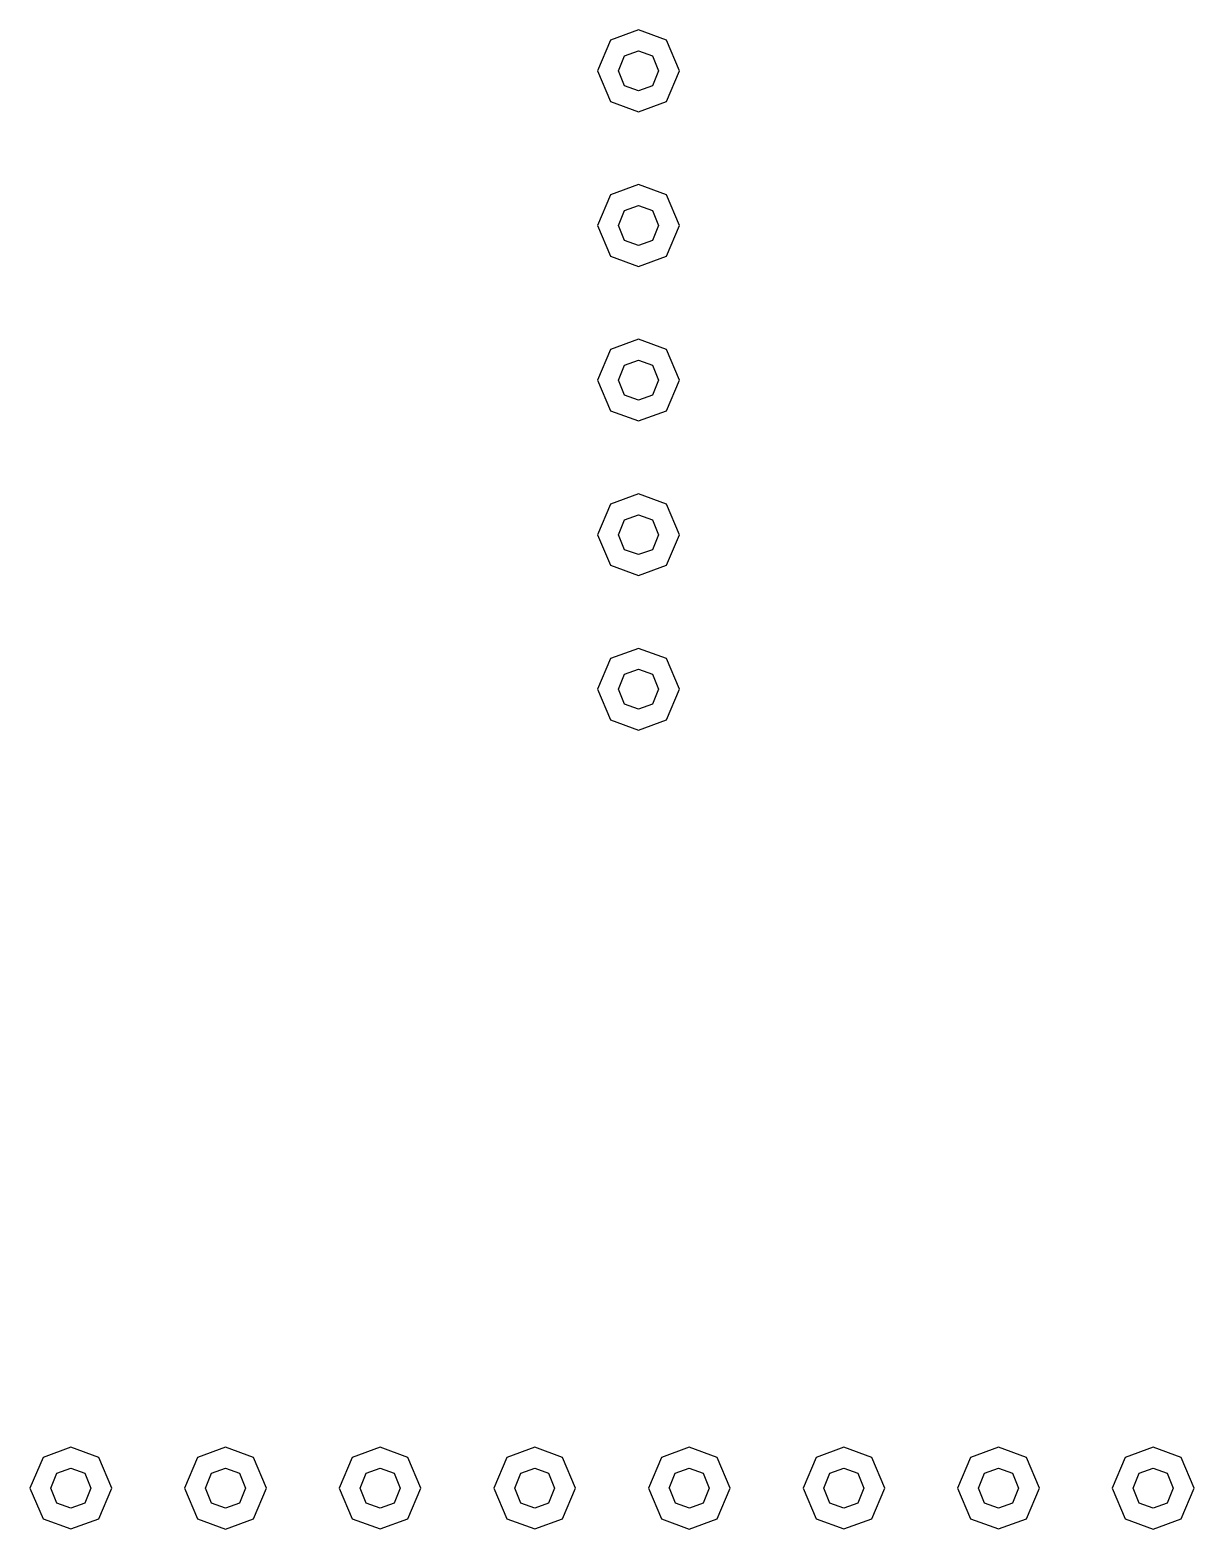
# Model space of a CAD drawing. Extents: x -297 to 225, y -162 to 184.
# Drawn here: x 204.35 to 224.75, y -112.82 to -86.55 of the extents above.
import ezdxf

# ---------------------------------------------------------------- set-up
doc = ezdxf.new("R2010")
doc.units = 0

msp = doc.modelspace()

# ---------------------------------------------------------------- linework, layer by layer
at = {"layer": 'Layer 1'}
for p, q in [((215.012, -86.5522), (214.523073, -86.731896)), ((215.500377, -86.731896), (215.012, -86.5522)), ((215.012, -86.5522), (215.012, -86.5522)), ((214.523073, -86.731896), (214.294868, -87.268778)), ((214.76726, -87.006403), (215.012, -86.919309)), ((215.012, -86.919309), (215.25674, -87.006403)), ((215.012, -86.919309), (215.012, -86.919309)), ((215.728579, -87.268778), (215.500377, -86.731896)), ((214.661977, -87.268779), (214.76726, -87.006403)), ((215.25674, -87.006403), (215.36147, -87.268779)), ((214.294868, -87.268778), (214.523073, -87.806213)), ((214.76726, -87.531708), (214.661977, -87.268779)), ((215.36147, -87.268779), (215.25674, -87.531708)), ((215.500377, -87.806213), (215.728579, -87.268778)), ((215.012, -87.618801), (214.76726, -87.531708)), ((215.25674, -87.531708), (215.012, -87.618801)), ((214.523073, -87.806213), (215.012, -87.985909)), ((215.012, -87.985909), (215.500377, -87.806213)), ((215.012, -89.2615), (214.523073, -89.441196)), ((215.500377, -89.441196), (215.012, -89.2615)), ((215.012, -89.2615), (215.012, -89.2615)), ((214.523073, -89.441196), (214.294868, -89.978631)), ((215.728579, -89.978631), (215.500377, -89.441196)), ((214.661977, -89.978632), (214.76726, -89.7157)), ((214.76726, -89.7157), (215.012, -89.628609)), ((215.012, -89.628609), (215.25674, -89.7157)), ((215.012, -89.628609), (215.012, -89.628609)), ((215.25674, -89.7157), (215.36147, -89.978632)), ((214.294868, -89.978631), (214.523073, -90.515513)), ((214.76726, -90.241561), (214.661977, -89.978632)), ((215.36147, -89.978632), (215.25674, -90.241561)), ((215.500377, -90.515513), (215.728579, -89.978631)), ((215.012, -90.328102), (214.76726, -90.241561)), ((215.25674, -90.241561), (215.012, -90.328102)), ((214.523073, -90.515513), (215.012, -90.695209)), ((215.012, -90.695209), (215.500377, -90.515513)), ((214.523073, -92.150346), (214.294868, -92.687779)), ((215.012, -91.9712), (214.523073, -92.150346)), ((215.500377, -92.150346), (215.012, -91.9712)), ((215.012, -91.9712), (215.012, -91.9712)), ((215.728579, -92.687779), (215.500377, -92.150346)), ((214.661977, -92.687778), (214.76726, -92.424849)), ((214.76726, -92.424849), (215.012, -92.337758)), ((215.012, -92.337758), (215.25674, -92.424849)), ((215.012, -92.337758), (215.012, -92.337758)), ((215.25674, -92.424849), (215.36147, -92.687778)), ((214.294868, -92.687779), (214.523073, -93.224664)), ((214.76726, -92.95071), (214.661977, -92.687778)), ((215.36147, -92.687778), (215.25674, -92.95071)), ((215.500377, -93.224664), (215.728579, -92.687779)), ((215.012, -93.037801), (214.76726, -92.95071)), ((215.25674, -92.95071), (215.012, -93.037801)), ((214.523073, -93.224664), (215.012, -93.40436)), ((215.012, -93.40436), (215.500377, -93.224664)), ((215.012, -94.6805), (214.523073, -94.860196)), ((215.500377, -94.860196), (215.012, -94.6805)), ((215.012, -94.6805), (215.012, -94.6805)), ((214.523073, -94.860196), (214.294868, -95.397078)), ((214.76726, -95.134149), (215.012, -95.047058)), ((215.012, -95.047058), (215.25674, -95.134149)), ((215.012, -95.047058), (215.012, -95.047058)), ((215.728579, -95.397078), (215.500377, -94.860196)), ((214.661977, -95.397078), (214.76726, -95.134149)), ((215.25674, -95.134149), (215.36147, -95.397078)), ((214.294868, -95.397078), (214.523073, -95.933963)), ((214.76726, -95.660007), (214.661977, -95.397078)), ((215.36147, -95.397078), (215.25674, -95.660007)), ((215.500377, -95.933963), (215.728579, -95.397078)), ((215.012, -95.747101), (214.76726, -95.660007)), ((215.25674, -95.660007), (215.012, -95.747101)), ((214.523073, -95.933963), (215.012, -96.113659)), ((215.012, -96.113659), (215.500377, -95.933963)), ((215.012, -97.3897), (214.523073, -97.569396)), ((215.500377, -97.569396), (215.012, -97.3897)), ((215.012, -97.3897), (215.012, -97.3897)), ((214.523073, -97.569396), (214.294868, -98.106278)), ((215.728579, -98.106278), (215.500377, -97.569396)), ((214.661977, -98.106279), (214.76726, -97.84335)), ((214.76726, -97.84335), (215.012, -97.756809)), ((215.012, -97.756809), (215.25674, -97.84335)), ((215.012, -97.756809), (215.012, -97.756809)), ((215.25674, -97.84335), (215.36147, -98.106279)), ((214.294868, -98.106278), (214.523073, -98.643713)), ((214.76726, -98.369208), (214.661977, -98.106279)), ((215.36147, -98.106279), (215.25674, -98.369208)), ((215.500377, -98.643713), (215.728579, -98.106278)), ((215.012, -98.456301), (214.76726, -98.369208)), ((215.25674, -98.369208), (215.012, -98.456301)), ((214.523073, -98.643713), (215.012, -98.823409)), ((215.012, -98.823409), (215.500377, -98.643713)), ((207.773, -111.387), (207.284073, -111.567247)), ((208.262477, -111.567247), (207.773, -111.387)), ((207.773, -111.387), (207.773, -111.387)), ((215.901, -111.387), (215.412073, -111.567247)), ((216.389927, -111.567247), (215.901, -111.387)), ((215.901, -111.387), (215.901, -111.387)), ((224.029, -111.387), (223.540073, -111.567247)), ((224.518477, -111.567247), (224.029, -111.387)), ((224.029, -111.387), (224.029, -111.387)), ((204.575623, -111.567696), (204.347421, -112.104581)), ((205.064, -111.388), (204.575623, -111.567696)), ((205.552377, -111.567696), (205.064, -111.388)), ((205.064, -111.388), (205.064, -111.388)), ((205.780579, -112.104581), (205.552377, -111.567696)), ((207.284073, -111.567247), (207.056421, -112.105233)), ((208.490129, -112.104682), (208.262477, -111.567247)), ((209.993623, -111.567696), (209.765418, -112.104581)), ((210.482, -111.388), (209.993623, -111.567696)), ((210.970927, -111.567696), (210.482, -111.388)), ((210.482, -111.388), (210.482, -111.388)), ((211.199129, -112.104581), (210.970927, -111.567696)), ((212.703073, -111.567696), (212.474868, -112.104581)), ((213.192, -111.388), (212.703073, -111.567696)), ((213.680377, -111.567696), (213.192, -111.388)), ((213.192, -111.388), (213.192, -111.388)), ((213.908579, -112.104581), (213.680377, -111.567696)), ((215.412073, -111.567247), (215.184421, -112.105233)), ((216.617579, -112.104682), (216.389927, -111.567247)), ((218.122623, -111.567696), (217.894421, -112.104581)), ((218.611, -111.388), (218.122623, -111.567696)), ((219.099377, -111.567696), (218.611, -111.388)), ((218.611, -111.388), (218.611, -111.388)), ((219.327579, -112.104581), (219.099377, -111.567696)), ((220.831623, -111.567696), (220.603421, -112.104581)), ((221.32, -111.388), (220.831623, -111.567696)), ((221.808927, -111.567696), (221.32, -111.388)), ((221.32, -111.388), (221.32, -111.388)), ((222.037129, -112.104581), (221.808927, -111.567696)), ((223.540073, -111.567247), (223.312419, -112.105233)), ((224.746129, -112.104682), (224.518477, -111.567247)), ((204.713977, -112.104581), (204.81926, -111.841652)), ((204.81926, -111.841652), (205.064, -111.755109)), ((205.064, -111.755109), (205.30874, -111.841652)), ((205.064, -111.755109), (205.064, -111.755109)), ((205.30874, -111.841652), (205.41402, -112.104581)), ((207.424, -112.105), (207.52873, -111.841518)), ((207.52873, -111.841518), (207.77347, -111.754427)), ((207.773, -111.754109), (208.01829, -111.8412)), ((207.77347, -111.754427), (207.773, -111.754109)), ((208.01829, -111.8412), (208.12302, -112.104682)), ((210.13253, -112.104581), (210.23726, -111.841652)), ((210.23726, -111.841652), (210.482, -111.755109)), ((210.482, -111.755109), (210.72729, -111.841652)), ((210.482, -111.755109), (210.482, -111.755109)), ((210.72729, -111.841652), (210.83202, -112.104581)), ((212.84198, -112.104581), (212.94726, -111.841652)), ((212.94726, -111.841652), (213.192, -111.755109)), ((213.192, -111.755109), (213.43674, -111.841652)), ((213.192, -111.755109), (213.192, -111.755109)), ((213.43674, -111.841652), (213.54147, -112.104581)), ((215.551, -112.105), (215.655733, -111.841518)), ((215.655733, -111.841518), (215.901023, -111.754427)), ((215.901, -111.754109), (216.14629, -111.8412)), ((215.901023, -111.754427), (215.901, -111.754109)), ((216.14629, -111.8412), (216.25102, -112.104682)), ((218.260977, -112.104581), (218.36626, -111.841652)), ((218.36626, -111.841652), (218.611, -111.755109)), ((218.611, -111.755109), (218.85574, -111.841652)), ((218.611, -111.755109), (218.611, -111.755109)), ((218.85574, -111.841652), (218.96102, -112.104581)), ((220.97053, -112.104581), (221.07526, -111.841652)), ((221.07526, -111.841652), (221.32, -111.755109)), ((221.32, -111.755109), (221.56474, -111.841652)), ((221.32, -111.755109), (221.32, -111.755109)), ((221.56474, -111.841652), (221.67002, -112.104581)), ((223.68, -112.105), (223.78473, -111.841518)), ((223.78473, -111.841518), (224.02947, -111.754427)), ((224.029, -111.754109), (224.27429, -111.8412)), ((224.02947, -111.754427), (224.029, -111.754109)), ((224.27429, -111.8412), (224.37902, -112.104682)), ((204.347421, -112.104581), (204.575623, -112.642014)), ((204.81926, -112.36751), (204.713977, -112.104581)), ((205.41402, -112.104581), (205.30874, -112.36751)), ((205.552377, -112.642014), (205.780579, -112.104581)), ((207.056421, -112.105233), (207.284073, -112.642668)), ((207.52824, -112.36848), (207.42351, -112.105)), ((207.42351, -112.105), (207.424, -112.105)), ((208.123, -112.105), (208.01827, -112.36848)), ((208.12302, -112.104682), (208.123, -112.105)), ((208.262477, -112.642668), (208.490129, -112.104682)), ((209.765418, -112.104581), (209.993623, -112.642014)), ((210.23726, -112.36751), (210.13253, -112.104581)), ((210.83202, -112.104581), (210.72729, -112.36751)), ((210.970927, -112.642014), (211.199129, -112.104581)), ((212.474868, -112.104581), (212.703073, -112.642014)), ((212.94726, -112.36751), (212.84198, -112.104581)), ((213.54147, -112.104581), (213.43674, -112.36751)), ((213.680377, -112.642014), (213.908579, -112.104581)), ((215.184421, -112.105233), (215.412073, -112.642668)), ((215.551957, -112.105), (215.551, -112.105)), ((215.65669, -112.36848), (215.551957, -112.105)), ((216.252, -112.105), (216.14727, -112.36848)), ((216.25102, -112.104682), (216.252, -112.105)), ((216.389927, -112.642668), (216.617579, -112.104682)), ((217.894421, -112.104581), (218.122623, -112.642014)), ((218.36626, -112.36751), (218.260977, -112.104581)), ((218.96102, -112.104581), (218.85574, -112.36751)), ((219.099377, -112.642014), (219.327579, -112.104581)), ((220.603421, -112.104581), (220.831623, -112.642014)), ((221.07526, -112.36751), (220.97053, -112.104581)), ((221.67002, -112.104581), (221.56474, -112.36751)), ((221.808927, -112.642014), (222.037129, -112.104581)), ((223.312419, -112.105233), (223.540073, -112.642668)), ((223.78424, -112.36848), (223.67951, -112.105)), ((223.67951, -112.105), (223.68, -112.105)), ((224.379, -112.105), (224.27427, -112.36848)), ((224.37902, -112.104682), (224.379, -112.105)), ((224.518477, -112.642668), (224.746129, -112.104682)), ((205.064, -112.454601), (204.81926, -112.36751)), ((205.30874, -112.36751), (205.064, -112.454601)), ((207.77298, -112.455574), (207.52824, -112.36848)), ((208.01827, -112.36848), (207.77298, -112.455574)), ((210.482, -112.454601), (210.23726, -112.36751)), ((210.72729, -112.36751), (210.482, -112.454601)), ((213.192, -112.454601), (212.94726, -112.36751)), ((213.43674, -112.36751), (213.192, -112.454601)), ((215.90198, -112.455574), (215.65669, -112.36848)), ((216.14727, -112.36848), (215.90198, -112.455574)), ((218.611, -112.454601), (218.36626, -112.36751)), ((218.85574, -112.36751), (218.611, -112.454601)), ((221.32, -112.454601), (221.07526, -112.36751)), ((221.56474, -112.36751), (221.32, -112.454601)), ((224.02898, -112.455574), (223.78424, -112.36848)), ((224.27427, -112.36848), (224.02898, -112.455574)), ((204.575623, -112.642014), (205.064, -112.82171)), ((205.064, -112.82171), (205.552377, -112.642014)), ((207.284073, -112.642668), (207.773, -112.822915)), ((207.773, -112.822915), (208.262477, -112.642668)), ((209.993623, -112.642014), (210.482, -112.82171)), ((210.482, -112.82171), (210.970927, -112.642014)), ((212.703073, -112.642014), (213.192, -112.82171)), ((213.192, -112.82171), (213.680377, -112.642014)), ((215.412073, -112.642668), (215.901, -112.822915)), ((215.901, -112.822915), (216.389927, -112.642668)), ((218.122623, -112.642014), (218.611, -112.82171)), ((218.611, -112.82171), (219.099377, -112.642014)), ((220.831623, -112.642014), (221.32, -112.82171)), ((221.32, -112.82171), (221.808927, -112.642014)), ((223.540073, -112.642668), (224.029, -112.822915)), ((224.029, -112.822915), (224.518477, -112.642668))]:
    msp.add_line(p, q, dxfattribs=at)

doc.saveas('drawing.dxf')
